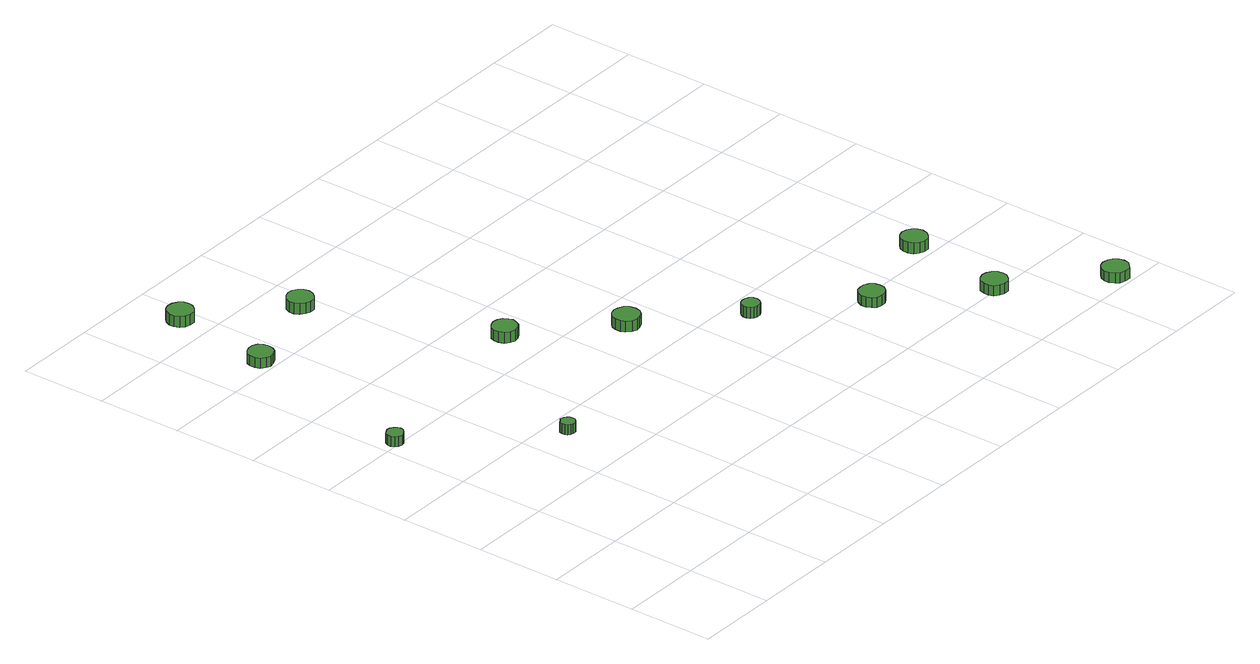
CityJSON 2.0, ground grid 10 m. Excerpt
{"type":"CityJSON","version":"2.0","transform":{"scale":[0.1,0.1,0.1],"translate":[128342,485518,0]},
"CityObjects":{
"tree1":{"type":"SolitaryVegetationObject","attributes":{"function":"something"},"geometry":[{"type":"MultiSurface","lod":"1","boundaries":[[[0,1,2,3,4,5,6,7,8,9,10,11,12,13,14]],[[15,16,17,18,19,20,21,22,23,24,25,26,27,28,29]],[[0,29,28,1]],[[1,28,27,2]],[[2,27,26,3]],[[3,26,25,4]],[[4,25,24,5]],[[5,24,23,6]],[[6,23,22,7]],[[7,22,21,8]],[[8,21,20,9]],[[9,20,19,10]],[[10,19,18,11]],[[11,18,17,12]],[[12,17,16,13]],[[13,16,15,14]],[[14,15,29,0]]]}]},
"tree2":{"type":"SolitaryVegetationObject","attributes":{"function":"something"},"geometry":[{"type":"MultiSurface","lod":"1","boundaries":[[[30,31,32,33,34,35,36,37,38,39,40,41,42,43,44]],[[45,46,47,48,49,50,51,52,53,54,55,56,57,58,59]],[[30,59,58,31]],[[31,58,57,32]],[[32,57,56,33]],[[33,56,55,34]],[[34,55,54,35]],[[35,54,53,36]],[[36,53,52,37]],[[37,52,51,38]],[[38,51,50,39]],[[39,50,49,40]],[[40,49,48,41]],[[41,48,47,42]],[[42,47,46,43]],[[43,46,45,44]],[[44,45,59,30]]]}]},
"tree3":{"type":"SolitaryVegetationObject","attributes":{"function":"something"},"geometry":[{"type":"MultiSurface","lod":"1","boundaries":[[[60,61,62,63,64,65,66,67,68,69,70,71,72,73,74]],[[75,76,77,78,79,80,81,82,83,84,85,86,87,88,89]],[[60,89,88,61]],[[61,88,87,62]],[[62,87,86,63]],[[63,86,85,64]],[[64,85,84,65]],[[65,84,83,66]],[[66,83,82,67]],[[67,82,81,68]],[[68,81,80,69]],[[69,80,79,70]],[[70,79,78,71]],[[71,78,77,72]],[[72,77,76,73]],[[73,76,75,74]],[[74,75,89,60]]]}]},
"tree4":{"type":"SolitaryVegetationObject","attributes":{"function":"something"},"geometry":[{"type":"MultiSurface","lod":"1","boundaries":[[[90,91,92,93,94,95,96,97,98,99,100,101,102,103,104]],[[105,106,107,108,109,110,111,112,113,114,115,116,117,118,119]],[[90,119,118,91]],[[91,118,117,92]],[[92,117,116,93]],[[93,116,115,94]],[[94,115,114,95]],[[95,114,113,96]],[[96,113,112,97]],[[97,112,111,98]],[[98,111,110,99]],[[99,110,109,100]],[[100,109,108,101]],[[101,108,107,102]],[[102,107,106,103]],[[103,106,105,104]],[[104,105,119,90]]]}]},
"tree5":{"type":"SolitaryVegetationObject","attributes":{"function":"something"},"geometry":[{"type":"MultiSurface","lod":"1","boundaries":[[[120,121,122,123,124,125,126,127,128,129,130,131,132,133,134]],[[135,136,137,138,139,140,141,142,143,144,145,146,147,148,149]],[[120,149,148,121]],[[121,148,147,122]],[[122,147,146,123]],[[123,146,145,124]],[[124,145,144,125]],[[125,144,143,126]],[[126,143,142,127]],[[127,142,141,128]],[[128,141,140,129]],[[129,140,139,130]],[[130,139,138,131]],[[131,138,137,132]],[[132,137,136,133]],[[133,136,135,134]],[[134,135,149,120]]]}]},
"tree6":{"type":"SolitaryVegetationObject","attributes":{"function":"something"},"geometry":[{"type":"MultiSurface","lod":"1","boundaries":[[[150,151,152,153,154,155,156,157,158,159,160,161,162,163,164]],[[165,166,167,168,169,170,171,172,173,174,175,176,177,178,179]],[[150,179,178,151]],[[151,178,177,152]],[[152,177,176,153]],[[153,176,175,154]],[[154,175,174,155]],[[155,174,173,156]],[[156,173,172,157]],[[157,172,171,158]],[[158,171,170,159]],[[159,170,169,160]],[[160,169,168,161]],[[161,168,167,162]],[[162,167,166,163]],[[163,166,165,164]],[[164,165,179,150]]]}]},
"tree7":{"type":"SolitaryVegetationObject","attributes":{"function":"something"},"geometry":[{"type":"MultiSurface","lod":"1","boundaries":[[[180,181,182,183,184,185,186,187,188,189,190,191,192,193,194]],[[195,196,197,198,199,200,201,202,203,204,205,206,207,208,209]],[[180,209,208,181]],[[181,208,207,182]],[[182,207,206,183]],[[183,206,205,184]],[[184,205,204,185]],[[185,204,203,186]],[[186,203,202,187]],[[187,202,201,188]],[[188,201,200,189]],[[189,200,199,190]],[[190,199,198,191]],[[191,198,197,192]],[[192,197,196,193]],[[193,196,195,194]],[[194,195,209,180]]]}]},
"tree8":{"type":"SolitaryVegetationObject","attributes":{"function":"something"},"geometry":[{"type":"MultiSurface","lod":"1","boundaries":[[[210,211,212,213,214,215,216,217,218,219,220,221,222,223,224]],[[225,226,227,228,229,230,231,232,233,234,235,236,237,238,239]],[[210,239,238,211]],[[211,238,237,212]],[[212,237,236,213]],[[213,236,235,214]],[[214,235,234,215]],[[215,234,233,216]],[[216,233,232,217]],[[217,232,231,218]],[[218,231,230,219]],[[219,230,229,220]],[[220,229,228,221]],[[221,228,227,222]],[[222,227,226,223]],[[223,226,225,224]],[[224,225,239,210]]]}]},
"tree9":{"type":"SolitaryVegetationObject","attributes":{"function":"something"},"geometry":[{"type":"MultiSurface","lod":"1","boundaries":[[[240,241,242,243,244,245,246,247,248,249,250,251,252,253,254]],[[255,256,257,258,259,260,261,262,263,264,265,266,267,268,269]],[[240,269,268,241]],[[241,268,267,242]],[[242,267,266,243]],[[243,266,265,244]],[[244,265,264,245]],[[245,264,263,246]],[[246,263,262,247]],[[247,262,261,248]],[[248,261,260,249]],[[249,260,259,250]],[[250,259,258,251]],[[251,258,257,252]],[[252,257,256,253]],[[253,256,255,254]],[[254,255,269,240]]]}]},
"tree10":{"type":"SolitaryVegetationObject","attributes":{"function":"something"},"geometry":[{"type":"MultiSurface","lod":"1","boundaries":[[[270,271,272,273,274,275,276,277,278,279,280,281,282,283,284]],[[285,286,287,288,289,290,291,292,293,294,295,296,297,298,299]],[[270,299,298,271]],[[271,298,297,272]],[[272,297,296,273]],[[273,296,295,274]],[[274,295,294,275]],[[275,294,293,276]],[[276,293,292,277]],[[277,292,291,278]],[[278,291,290,279]],[[279,290,289,280]],[[280,289,288,281]],[[281,288,287,282]],[[282,287,286,283]],[[283,286,285,284]],[[284,285,299,270]]]}]},
"tree11":{"type":"SolitaryVegetationObject","attributes":{"function":"something"},"geometry":[{"type":"MultiSurface","lod":"1","boundaries":[[[300,301,302,303,304,305,306,307,308,309,310,311,312,313,314]],[[315,316,317,318,319,320,321,322,323,324,325,326,327,328,329]],[[300,329,328,301]],[[301,328,327,302]],[[302,327,326,303]],[[303,326,325,304]],[[304,325,324,305]],[[305,324,323,306]],[[306,323,322,307]],[[307,322,321,308]],[[308,321,320,309]],[[309,320,319,310]],[[310,319,318,311]],[[311,318,317,312]],[[312,317,316,313]],[[313,316,315,314]],[[314,315,329,300]]]}]},
"tree12":{"type":"SolitaryVegetationObject","attributes":{"function":"something"},"geometry":[{"type":"MultiSurface","lod":"1","boundaries":[[[330,331,332,333,334,335,336,337,338,339,340,341,342,343,344]],[[345,346,347,348,349,350,351,352,353,354,355,356,357,358,359]],[[330,359,358,331]],[[331,358,357,332]],[[332,357,356,333]],[[333,356,355,334]],[[334,355,354,335]],[[335,354,353,336]],[[336,353,352,337]],[[337,352,351,338]],[[338,351,350,339]],[[339,350,349,340]],[[340,349,348,341]],[[341,348,347,342]],[[342,347,346,343]],[[343,346,345,344]],[[344,345,359,330]]]}]}
},
"vertices":[
[21,398,25],[20,402,25],[17,405,25],[14,407,25],[10,408,25],[6,406,25],[3,404,25],[1,400,25],[1,396,25],[3,392,25],[6,389,25],[10,388,25],[14,389,25],[17,391,25],[20,394,25],[20,394,13],[17,391,13],[14,389,13],[10,388,13],[6,389,13],[3,392,13],[1,396,13],[1,400,13],[3,404,13],[6,406,13],[10,408,13],[14,407,13],[17,405,13],[20,402,13],[21,398,13],
[147,269,25],[147,273,25],[145,275,25],[142,277,25],[138,278,25],[135,276,25],[132,274,25],[131,271,25],[131,267,25],[132,264,25],[135,262,25],[138,261,25],[142,261,25],[145,263,25],[147,266,25],[147,266,13],[145,263,13],[142,261,13],[138,261,13],[135,262,13],[132,264,13],[131,267,13],[131,271,13],[132,274,13],[135,276,13],[138,278,13],[142,277,13],[145,275,13],[147,273,13],[147,269,13],
[80,618,18],[79,624,18],[76,629,18],[70,632,18],[64,632,18],[59,630,18],[54,626,18],[52,621,18],[52,615,18],[54,609,18],[59,605,18],[64,603,18],[70,604,18],[76,607,18],[79,612,18],[79,612,6],[76,607,6],[70,604,6],[64,603,6],[59,605,6],[54,609,6],[52,615,6],[52,621,6],[54,626,6],[59,630,6],[64,632,6],[70,632,6],[76,629,6],[79,624,6],[80,618,6],
[98,737,18],[97,743,18],[93,748,18],[88,751,18],[81,752,18],[75,750,18],[71,746,18],[68,740,18],[68,734,18],[71,728,18],[75,724,18],[81,722,18],[88,722,18],[93,726,18],[97,731,18],[97,731,5],[93,726,5],[88,722,5],[81,722,5],[75,724,5],[71,728,5],[68,734,5],[68,740,5],[71,746,5],[75,750,5],[81,752,5],[88,751,5],[93,748,5],[97,743,5],[98,737,5],
[194,653,19],[193,659,19],[189,664,19],[184,667,19],[178,668,19],[172,666,19],[167,662,19],[164,656,19],[164,650,19],[167,644,19],[172,640,19],[178,638,19],[184,638,19],[189,642,19],[193,647,19],[193,647,6],[189,642,6],[184,638,6],[178,638,6],[172,640,6],[167,644,6],[164,650,6],[164,656,6],[167,662,6],[172,666,6],[178,668,6],[184,667,6],[189,664,6],[193,659,6],[194,653,6],
[276,447,20],[274,452,20],[271,457,20],[266,460,20],[260,461,20],[254,459,20],[249,455,20],[247,450,20],[247,444,20],[249,438,20],[254,434,20],[260,432,20],[266,433,20],[271,436,20],[274,441,20],[274,441,7],[271,436,7],[266,433,7],[260,432,7],[254,434,7],[249,438,7],[247,444,7],[247,450,7],[249,455,7],[254,459,7],[260,461,7],[266,460,7],[271,457,7],[274,452,7],[276,447,7],
[374,361,19],[373,368,19],[369,373,19],[363,376,19],[357,377,19],[351,375,19],[346,370,19],[344,365,19],[344,358,19],[346,353,19],[351,348,19],[357,346,19],[363,347,19],[369,350,19],[373,355,19],[373,355,6],[369,350,6],[363,347,6],[357,346,6],[351,348,6],[346,353,6],[344,358,6],[344,365,6],[346,370,6],[351,375,6],[357,377,6],[363,376,6],[369,373,6],[373,368,6],[374,361,6],
[467,273,19],[466,277,19],[463,281,19],[460,283,19],[455,283,19],[451,282,19],[448,279,19],[446,275,19],[446,271,19],[448,267,19],[451,264,19],[455,263,19],[460,263,19],[463,265,19],[466,269,19],[466,269,6],[463,265,6],[460,263,6],[455,263,6],[451,264,6],[448,267,6],[446,271,6],[446,275,6],[448,279,6],[451,282,6],[455,283,6],[460,283,6],[463,281,6],[466,277,6],[467,273,6],
[569,189,18],[568,195,18],[564,200,18],[559,203,18],[553,203,18],[547,202,18],[543,198,18],[540,192,18],[540,186,18],[543,180,18],[547,176,18],[553,175,18],[559,175,18],[564,178,18],[568,183,18],[568,183,6],[564,178,6],[559,175,6],[553,175,6],[547,176,6],[543,180,6],[540,186,6],[540,192,6],[543,198,6],[547,202,6],[553,203,6],[559,203,6],[564,200,6],[568,195,6],[569,189,6],
[667,103,18],[666,109,18],[662,114,18],[657,117,18],[651,118,18],[645,116,18],[640,112,18],[638,106,18],[638,100,18],[640,94,18],[645,90,18],[651,88,18],[657,88,18],[662,92,18],[666,97,18],[666,97,6],[662,92,6],[657,88,6],[651,88,6],[645,90,6],[640,94,6],[638,100,6],[638,106,6],[640,112,6],[645,116,6],[651,118,6],[657,117,6],[662,114,6],[666,109,6],[667,103,6],
[684,222,19],[683,228,19],[679,233,19],[674,236,19],[668,237,19],[662,235,19],[657,231,19],[655,225,19],[655,219,19],[657,213,19],[662,209,19],[668,207,19],[674,207,19],[679,211,19],[683,216,19],[683,216,6],[679,211,6],[674,207,6],[668,207,6],[662,209,6],[657,213,6],[655,219,6],[655,225,6],[657,231,6],[662,235,6],[668,237,6],[674,236,6],[679,233,6],[683,228,6],[684,222,6],
[765,19,18],[764,25,18],[760,30,18],[755,33,18],[748,34,18],[742,32,18],[738,28,18],[735,22,18],[735,16,18],[738,10,18],[742,6,18],[748,4,18],[755,4,18],[760,8,18],[764,13,18],[764,13,6],[760,8,6],[755,4,6],[748,4,6],[742,6,6],[738,10,6],[735,16,6],[735,22,6],[738,28,6],[742,32,6],[748,34,6],[755,33,6],[760,30,6],[764,25,6],[765,19,6]
]}
